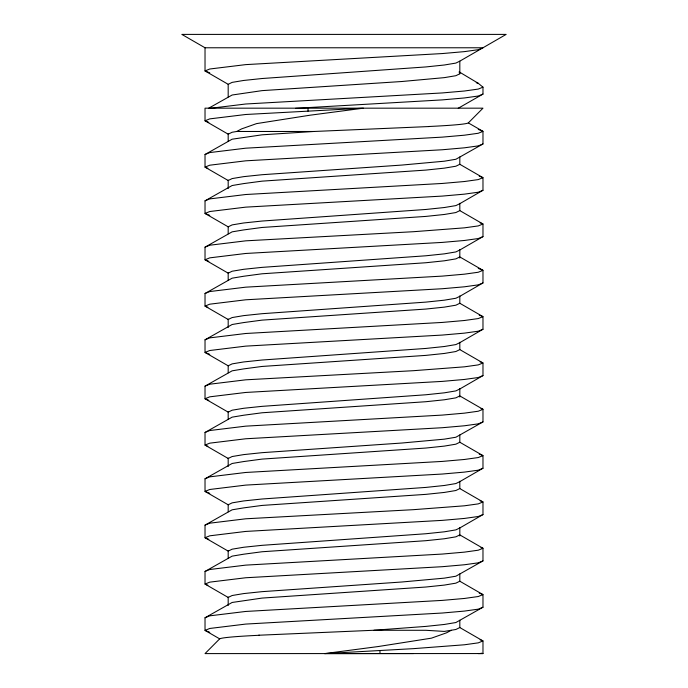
<?xml version="1.0" encoding="UTF-8"?>
<svg xmlns="http://www.w3.org/2000/svg" width="688" height="688" viewBox="0 0 688 688"><rect width="100%" height="100%" fill="white"/><g stroke="black" fill="none" stroke-linecap="round" stroke-linejoin="round"><path stroke-width="1.03" d="M208.731 108.171L232.131 95.013L262.102 90.627L401.904 81.502L444.302 77.641L455.869 75.706L459.816 73.779L459.816 61.146L506.144 34.4L181.856 34.4L205.024 47.773L482.976 47.773L478.246 49.699L464.357 51.634L442.272 53.561L245.728 64.62L209.754 69.006L205.024 70.933L205.024 47.773M314.02 131.477L236.749 131.477L232.131 132.251L228.184 134.177L205.024 120.804L205.024 108.171L482.985 108.171L468.33 122.911L482.976 131.339L482.976 143.973L455.869 159.272L444.302 161.198L401.904 165.06L262.102 174.718L243.698 176.644L232.131 178.579L228.184 180.505L205.024 167.132L205.024 154.499L232.131 139.2L262.102 134.814L314.02 131.477L429.372 126.532M205.024 200.827L232.131 185.528L243.698 183.593L262.102 181.142L425.898 170.082L444.302 168.147L455.869 166.221L459.816 164.294L482.976 177.667L482.976 190.292L459.816 203.665L455.869 205.6L444.302 207.527L425.898 209.462L262.102 221.037L243.698 222.972L232.131 224.899L228.184 226.834L205.024 213.461L205.024 200.827L209.754 198.901L245.728 194.515L442.272 183.455L464.357 181.529L478.246 179.594L482.976 177.667L479.192 176.119M205.024 247.155L232.131 231.847L243.698 229.921L262.102 227.461L425.898 216.41L444.302 214.475L455.869 212.549L459.816 210.614L482.976 223.987L482.976 236.62L459.816 249.993L455.869 251.928L444.302 253.855L425.898 255.781L262.102 267.365L243.698 269.3L232.131 271.227L228.184 273.162L205.024 259.789L205.024 247.155L209.754 245.22L245.728 240.834L413.488 231.71L464.357 227.848L478.246 225.922L482.976 223.987L480.138 222.835M459.816 73.779L459.102 71.844L478.246 83.291L482.976 87.152L482.976 94.101L458.234 108.248M205.024 293.484L232.131 278.176L243.698 276.249L262.102 273.79L425.898 262.739L444.302 260.804L455.869 258.877L459.816 256.942L482.976 270.315L482.976 282.949L459.816 296.322L455.869 298.248L444.302 300.183L425.898 302.109L262.102 313.694L243.698 315.62L232.131 317.555L228.184 319.481L205.024 306.108L205.024 293.484L209.754 291.549L245.728 287.163L442.272 276.112L464.357 274.177L478.246 272.25L482.976 270.315L478.246 268.389M205.024 339.803L232.131 324.504L243.698 322.569L262.102 320.118L425.898 309.058L444.302 307.132L455.869 305.197L459.816 303.27L482.976 316.643L482.976 329.277L459.816 342.65L455.869 344.576L444.302 346.511L425.898 348.438L262.102 360.022L243.698 361.948L232.131 363.883L228.184 365.81L205.024 352.437L205.024 339.803L209.754 337.877L245.728 333.491L442.272 322.431L464.357 320.505L478.246 318.57L482.976 316.643L479.192 315.095M205.024 386.131L232.131 370.832L243.698 368.897L262.102 366.446L425.898 355.386L444.302 353.46L455.869 351.525L459.816 349.599L482.976 362.972L482.976 375.596L459.816 388.978L455.869 390.904L444.302 392.831L425.898 394.766L262.102 406.35L243.698 408.276L232.131 410.203L228.184 412.138L205.024 398.765L205.024 386.131L209.754 384.205L245.728 379.819L413.488 370.694L464.357 366.833L478.246 364.898L482.976 362.972L480.138 361.811M205.024 432.46L232.131 417.152L243.698 415.225L262.102 412.774L425.898 401.715L444.302 399.78L455.869 397.853L459.816 395.927L482.976 409.3L482.976 421.925L455.869 437.233L444.302 439.159L401.904 443.02L262.102 452.67L243.698 454.605L232.131 456.531L228.184 458.466L205.024 445.093L205.024 432.46L209.754 430.533L245.728 426.147L442.272 415.088L464.357 413.153L478.246 411.226L482.976 409.3L481.084 408.526M205.024 478.788L232.131 463.48L243.698 461.553L262.102 459.094L425.898 448.043L444.302 446.108L455.869 444.181L459.816 442.246L482.976 455.619L482.976 468.253L459.816 481.626L455.869 483.561L444.302 485.487L425.898 487.414L262.102 498.998L243.698 500.933L232.131 502.859L228.184 504.794L205.024 491.413L205.024 478.788L209.754 476.853L245.728 472.467L442.272 461.416L464.357 459.481L478.246 457.554L482.976 455.619L479.192 454.08M205.024 525.116L232.131 509.808L243.698 507.882L262.102 505.422L425.898 494.362L444.302 492.436L455.869 490.51L459.816 488.575L482.976 501.948L482.976 514.581L459.816 527.954L455.869 529.88L444.302 531.815L425.898 533.742L262.102 545.326L243.698 547.252L232.131 549.187L228.184 551.114L205.024 537.741L205.024 525.116L209.754 523.181L245.728 518.795L413.488 509.67L464.357 505.809L478.246 503.883L482.976 501.948L480.138 500.787M205.024 571.436L232.131 556.136L243.698 554.201L262.102 551.75L425.898 540.691L444.302 538.764L455.869 536.829L459.816 534.903L482.976 548.276L482.976 560.909L455.869 576.209L444.302 578.144L401.904 581.996L262.102 591.654L243.698 593.581L232.131 595.516L228.184 597.442L205.024 584.069L205.024 571.436L209.754 569.509L245.728 565.123L442.272 554.064L464.357 552.137L478.246 550.202L482.976 548.276L481.084 547.502M373.98 630.26L425.898 630.294L444.302 631.412L455.869 629.486L459.816 627.559L482.976 640.932L482.976 653.557L205.024 653.6L219.67 638.86L205.024 630.397L205.024 617.764L232.131 602.464L262.102 598.078L425.898 587.019L444.302 585.092L455.869 583.157L459.816 581.231L482.976 594.604L482.976 607.229L455.869 622.537L444.302 624.463L425.898 626.398L373.98 630.26L258.628 635.239M236.749 131.477L241.514 128.931L256.572 123.608L309.849 115.231L363.393 108.179L245.728 114.492L209.754 118.878L205.024 120.804L208.808 122.352M451.251 630.294L446.486 632.84L431.428 638.163L378.159 646.548L324.616 653.6L413.488 653.557M209.754 72.868L205.024 70.933L228.184 84.306L232.131 82.379L243.698 80.453L262.102 78.518L425.898 66.934L444.302 65.007L455.869 63.081L459.816 61.146M205.024 154.499L209.754 152.573L245.728 148.187L442.272 137.127L464.357 135.201L478.246 133.266L482.976 131.339L478.246 129.404M482.976 87.152L478.246 89.079L464.357 91.014L442.272 92.94L245.728 104L209.754 108.386M482.976 94.101L478.246 96.028L464.357 97.963L442.272 99.889L295.462 108.334M482.976 143.973L478.246 145.899L464.357 147.825L442.272 149.76L245.728 160.82L209.754 165.197L205.024 167.132L207.862 168.293M482.976 190.292L478.246 192.227L464.357 194.154L442.272 196.089L245.728 207.14L209.754 211.526L205.024 213.461L209.754 215.387M482.976 236.62L478.246 238.555L464.357 240.482L442.272 242.408L245.728 253.468L209.754 257.854L205.024 259.789L208.808 261.328M482.976 282.949L478.246 284.875L464.357 286.81L442.272 288.736L245.728 299.796L209.754 304.182L205.024 306.108L207.862 307.269M482.976 329.277L478.246 331.203L464.357 333.138L442.272 335.065L245.728 346.124L209.754 350.51L205.024 352.437L209.754 354.372M482.976 375.596L478.246 377.531L464.357 379.458L442.272 381.393L245.728 392.452L209.754 396.83L205.024 398.765L208.808 400.304M482.976 421.925L478.246 423.86L464.357 425.786L442.272 427.721L245.728 438.772L209.754 443.158L205.024 445.093L207.862 446.245M482.976 468.253L478.246 470.188L464.357 472.114L442.272 474.041L245.728 485.1L209.754 489.486L205.024 491.413L209.754 493.348M205.024 617.764L209.754 615.837L245.728 611.451L442.272 600.392L464.357 598.465L478.246 596.53L482.976 594.604L479.192 593.056M482.976 514.581L478.246 516.507L464.357 518.442L442.272 520.369L245.728 531.428L209.754 535.814L205.024 537.741L208.808 539.289M482.976 560.909L478.246 562.836L464.357 564.771L442.272 566.697L245.728 577.757L209.754 582.143L205.024 584.069L207.862 585.23M482.976 607.229L478.246 609.164L464.357 611.09L442.272 613.025L245.728 624.076L209.754 628.462L205.024 630.397L209.754 632.324M324.616 653.6L413.488 648.646L464.357 644.785L478.246 642.859L482.976 640.932L480.138 639.771M478.246 653.6L482.976 653.557L481.024 653.179M476.259 82.741L478.246 83.291M459.816 156.959L459.816 164.329M459.816 203.287L459.816 210.648M459.816 249.606L459.816 258.034M459.816 295.935L459.816 303.305M459.816 342.263L459.816 349.633M459.816 388.591L459.816 397.01M459.816 434.919L459.816 442.281M459.816 481.239L459.816 488.609M459.816 527.567L459.816 535.986M459.816 573.895L459.816 581.265M459.816 620.223L459.816 627.585M379.974 650.581L379.974 653.204M308.026 108.171L308.026 111.155M228.184 84.306L228.184 96.939M228.184 133.79L228.184 141.16M228.184 180.118L228.184 188.538M228.184 226.447L228.184 233.817M228.184 272.775L228.184 280.145M228.184 319.103L228.184 327.522M228.184 365.423L228.184 372.793M228.184 411.751L228.184 419.121M228.184 458.079L228.184 466.498M228.184 504.407L228.184 511.777M228.184 550.735L228.184 558.097M228.184 597.055L228.184 605.474M468.261 122.911A123.126 4.438 -0.8 0 1 428.512 126.515M219.739 638.86A123.126 4.438 -0.8 0 1 259.488 635.265"/></g></svg>
